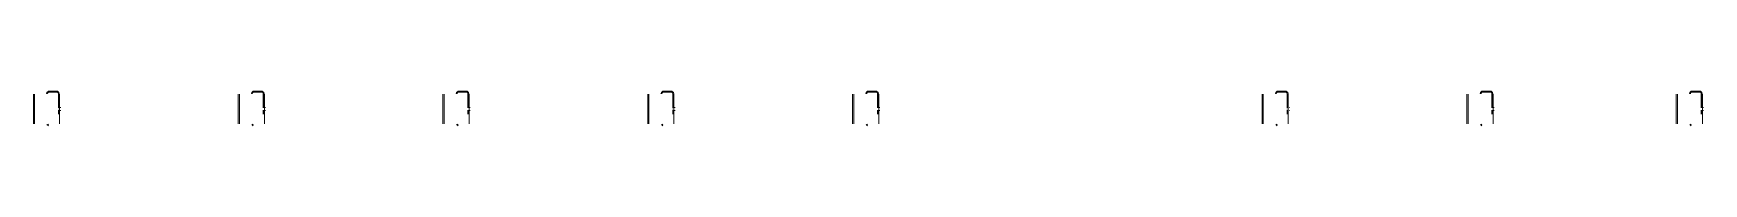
# Model space of a CAD drawing. Header units: millimetres. Extents: x -57519 to 497916, y -349472 to 446842.
# Drawn here: x 463875 to 471220, y -349472 to -349320 of the extents above; entities that cross this region are included whole.
import ezdxf

# ---------------------------------------------------------------- set-up
doc = ezdxf.new("R2010")
doc.units = ezdxf.units.MM
doc.layers.add('P-SANR-FIXT', color=6, linetype='Continuous', lineweight=5)

# ---------------------------------------------------------------- blocks, each defined once
blk = doc.blocks.new('FP_923-1_F SINGLE OCCUPANCY DIAGRAM')
at = {"layer": 'P-SANR-FIXT', "color": 191}
blk.add_line((-12.7, -6.1), (-65, -6.1), dxfattribs=at)
blk = doc.blocks.new('FP_924-1_F SINGLE OCCUPANCY DIAGRAM')
at = {"layer": 'P-SANR-FIXT', "color": 191}
blk.add_line((-65, -120.1), (65, -120.1), dxfattribs=at)
blk = doc.blocks.new('FP_925-1_F SINGLE OCCUPANCY DIAGRAM')
at = {"layer": 'P-SANR-FIXT', "color": 191}
for p, q in [((65, -5), (-65, -5)), ((-65, -115), (65, -115))]:
    blk.add_line(p, q, dxfattribs=at)
blk = doc.blocks.new('FP_926-1_F SINGLE OCCUPANCY DIAGRAM')
at = {"layer": 'P-SANR-FIXT', "color": 191}
for p, q in [((-7, 0), (-7, -2)), ((7, -2), (7, 0))]:
    blk.add_line(p, q, dxfattribs=at)
blk = doc.blocks.new('FP_927-1_F SINGLE OCCUPANCY DIAGRAM')
at = {"layer": 'P-SANR-FIXT', "color": 191}
for p, q in [((-5, -5), (-5, -6.1)), ((-5, -10.1), (-5, -11)), ((5, -6.1), (5, -5)), ((5, -11), (5, -10.1))]:
    blk.add_line(p, q, dxfattribs=at)
blk = doc.blocks.new('FP_928-1_F SINGLE OCCUPANCY DIAGRAM')
at = {"layer": 'P-SANR-FIXT', "color": 191}
for p, q in [((-5, -6.1), (-66.1, -6.1)), ((23.2, -6.1), (5, -6.1))]:
    blk.add_line(p, q, dxfattribs=at)
blk = doc.blocks.new('FP_929-1_F SINGLE OCCUPANCY DIAGRAM')
at = {"layer": 'P-SANR-FIXT', "color": 191}
for p, q in [((-66.1, -10.1), (-5, -10.1)), ((5, -10.1), (23.2, -10.1))]:
    blk.add_line(p, q, dxfattribs=at)
blk = doc.blocks.new('FP_930-1_F SINGLE OCCUPANCY DIAGRAM')
at = {"layer": 'P-SANR-FIXT', "color": 191, "flags": 128}
blk.add_lwpolyline([(-78.1, -14.1), (-73.2, -7.6), (-66.1, -6.1)], dxfattribs=at)
blk = doc.blocks.new('FP_931-1_F SINGLE OCCUPANCY DIAGRAM')
at = {"layer": 'P-SANR-FIXT', "color": 191, "flags": 128}
blk.add_lwpolyline([(-74.1, -14.1), (-70.8, -10.9), (-66.1, -10.1)], dxfattribs=at)
blk = doc.blocks.new('FP_932-1_F SINGLE OCCUPANCY DIAGRAM')
at = {"layer": 'P-SANR-FIXT', "color": 191}
for p, q in [((-78.1, -14.1), (-78.1, -54)), ((-74.1, -54), (-74.1, -14.1))]:
    blk.add_line(p, q, dxfattribs=at)
blk = doc.blocks.new('FP_933-1_F SINGLE OCCUPANCY DIAGRAM')
at = {"layer": 'P-SANR-FIXT', "color": 191, "flags": 128}
blk.add_lwpolyline([(-74.1, -54), (-70.8, -57.2), (-66.1, -58)], dxfattribs=at)
blk = doc.blocks.new('FP_934-1_F SINGLE OCCUPANCY DIAGRAM')
at = {"layer": 'P-SANR-FIXT', "color": 191, "flags": 128}
blk.add_lwpolyline([(-78.1, -54), (-73.2, -60.5), (-66.1, -62)], dxfattribs=at)
blk = doc.blocks.new('FP_935-1_F SINGLE OCCUPANCY DIAGRAM')
at = {"layer": 'P-SANR-FIXT', "color": 191}
blk.add_line((69.8, -54), (66.4, -57.2), dxfattribs=at)
blk = doc.blocks.new('FP_936-1_F SINGLE OCCUPANCY DIAGRAM')
at = {"layer": 'P-SANR-FIXT', "color": 191}
blk.add_line((73.8, -54), (68.8, -60.5), dxfattribs=at)
blk = doc.blocks.new('DLN_Toilet Paper Roll - DLN_Toilet Paper Roll-2430284-1_F SINGLE OCCUPANCY DIAGRAM')
at = {"layer": 'P-SANR-FIXT', "color": 191}
for name in ['FP_926-1_F SINGLE OCCUPANCY DIAGRAM', 'FP_930-1_F SINGLE OCCUPANCY DIAGRAM', 'FP_932-1_F SINGLE OCCUPANCY DIAGRAM', 'FP_934-1_F SINGLE OCCUPANCY DIAGRAM', 'FP_931-1_F SINGLE OCCUPANCY DIAGRAM', 'FP_933-1_F SINGLE OCCUPANCY DIAGRAM', 'FP_928-1_F SINGLE OCCUPANCY DIAGRAM', 'FP_929-1_F SINGLE OCCUPANCY DIAGRAM', 'FP_925-1_F SINGLE OCCUPANCY DIAGRAM', 'FP_923-1_F SINGLE OCCUPANCY DIAGRAM', 'FP_927-1_F SINGLE OCCUPANCY DIAGRAM', 'FP_935-1_F SINGLE OCCUPANCY DIAGRAM', 'FP_936-1_F SINGLE OCCUPANCY DIAGRAM', 'FP_924-1_F SINGLE OCCUPANCY DIAGRAM']:
    blk.add_blockref(name, (399805.4, 0), dxfattribs=at)
blk = doc.blocks.new('FP_941-1_F SINGLE OCCUPANCY DIAGRAM')
at = {"layer": 'P-SANR-FIXT', "color": 191}
blk.add_line((-12.7, -6.1), (-65, -6.1), dxfattribs=at)
blk = doc.blocks.new('FP_942-1_F SINGLE OCCUPANCY DIAGRAM')
at = {"layer": 'P-SANR-FIXT', "color": 191}
blk.add_line((-65, -120.1), (65, -120.1), dxfattribs=at)
blk = doc.blocks.new('FP_943-1_F SINGLE OCCUPANCY DIAGRAM')
at = {"layer": 'P-SANR-FIXT', "color": 191}
for p, q in [((65, -5), (-65, -5)), ((-65, -115), (65, -115))]:
    blk.add_line(p, q, dxfattribs=at)
blk = doc.blocks.new('FP_944-1_F SINGLE OCCUPANCY DIAGRAM')
at = {"layer": 'P-SANR-FIXT', "color": 191}
for p, q in [((-7, 0), (-7, -2)), ((7, -2), (7, 0))]:
    blk.add_line(p, q, dxfattribs=at)
blk = doc.blocks.new('FP_945-1_F SINGLE OCCUPANCY DIAGRAM')
at = {"layer": 'P-SANR-FIXT', "color": 191}
for p, q in [((-5, -5), (-5, -6.1)), ((-5, -10.1), (-5, -11)), ((5, -6.1), (5, -5)), ((5, -11), (5, -10.1))]:
    blk.add_line(p, q, dxfattribs=at)
blk = doc.blocks.new('FP_946-1_F SINGLE OCCUPANCY DIAGRAM')
at = {"layer": 'P-SANR-FIXT', "color": 191}
for p, q in [((-5, -6.1), (-66.1, -6.1)), ((23.2, -6.1), (5, -6.1))]:
    blk.add_line(p, q, dxfattribs=at)
blk = doc.blocks.new('FP_947-1_F SINGLE OCCUPANCY DIAGRAM')
at = {"layer": 'P-SANR-FIXT', "color": 191}
for p, q in [((-66.1, -10.1), (-5, -10.1)), ((5, -10.1), (23.2, -10.1))]:
    blk.add_line(p, q, dxfattribs=at)
blk = doc.blocks.new('FP_948-1_F SINGLE OCCUPANCY DIAGRAM')
at = {"layer": 'P-SANR-FIXT', "color": 191, "flags": 128}
blk.add_lwpolyline([(-78.1, -14.1), (-73.2, -7.6), (-66.1, -6.1)], dxfattribs=at)
blk = doc.blocks.new('FP_949-1_F SINGLE OCCUPANCY DIAGRAM')
at = {"layer": 'P-SANR-FIXT', "color": 191, "flags": 128}
blk.add_lwpolyline([(-74.1, -14.1), (-70.8, -10.9), (-66.1, -10.1)], dxfattribs=at)
blk = doc.blocks.new('FP_950-1_F SINGLE OCCUPANCY DIAGRAM')
at = {"layer": 'P-SANR-FIXT', "color": 191}
for p, q in [((-78.1, -14.1), (-78.1, -54)), ((-74.1, -54), (-74.1, -14.1))]:
    blk.add_line(p, q, dxfattribs=at)
blk = doc.blocks.new('FP_951-1_F SINGLE OCCUPANCY DIAGRAM')
at = {"layer": 'P-SANR-FIXT', "color": 191, "flags": 128}
blk.add_lwpolyline([(-74.1, -54), (-70.8, -57.2), (-66.1, -58)], dxfattribs=at)
blk = doc.blocks.new('FP_952-1_F SINGLE OCCUPANCY DIAGRAM')
at = {"layer": 'P-SANR-FIXT', "color": 191, "flags": 128}
blk.add_lwpolyline([(-78.1, -54), (-73.2, -60.5), (-66.1, -62)], dxfattribs=at)
blk = doc.blocks.new('FP_953-1_F SINGLE OCCUPANCY DIAGRAM')
at = {"layer": 'P-SANR-FIXT', "color": 191}
blk.add_line((69.8, -54), (66.4, -57.2), dxfattribs=at)
blk = doc.blocks.new('FP_954-1_F SINGLE OCCUPANCY DIAGRAM')
at = {"layer": 'P-SANR-FIXT', "color": 191}
blk.add_line((73.8, -54), (68.8, -60.5), dxfattribs=at)
blk = doc.blocks.new('DLN_Toilet Paper Roll - DLN_Toilet Paper Roll-V940-1_F SINGLE OCCUPANCY DIAGRAM')
at = {"layer": 'P-SANR-FIXT', "color": 191}
for name in ['FP_944-1_F SINGLE OCCUPANCY DIAGRAM', 'FP_948-1_F SINGLE OCCUPANCY DIAGRAM', 'FP_950-1_F SINGLE OCCUPANCY DIAGRAM', 'FP_952-1_F SINGLE OCCUPANCY DIAGRAM', 'FP_949-1_F SINGLE OCCUPANCY DIAGRAM', 'FP_951-1_F SINGLE OCCUPANCY DIAGRAM', 'FP_946-1_F SINGLE OCCUPANCY DIAGRAM', 'FP_947-1_F SINGLE OCCUPANCY DIAGRAM', 'FP_943-1_F SINGLE OCCUPANCY DIAGRAM', 'FP_941-1_F SINGLE OCCUPANCY DIAGRAM', 'FP_945-1_F SINGLE OCCUPANCY DIAGRAM', 'FP_953-1_F SINGLE OCCUPANCY DIAGRAM', 'FP_954-1_F SINGLE OCCUPANCY DIAGRAM', 'FP_942-1_F SINGLE OCCUPANCY DIAGRAM']:
    blk.add_blockref(name, (399805.4, 0), dxfattribs=at)
blk = doc.blocks.new('FP_1031-1_F SINGLE OCCUPANCY DIAGRAM')
at = {"layer": 'P-SANR-FIXT', "color": 191}
blk.add_line((-12.7, -6.1), (-65, -6.1), dxfattribs=at)
blk = doc.blocks.new('FP_1032-1_F SINGLE OCCUPANCY DIAGRAM')
at = {"layer": 'P-SANR-FIXT', "color": 191}
blk.add_line((-65, -120.1), (65, -120.1), dxfattribs=at)
blk = doc.blocks.new('FP_1033-1_F SINGLE OCCUPANCY DIAGRAM')
at = {"layer": 'P-SANR-FIXT', "color": 191}
for p, q in [((65, -5), (-65, -5)), ((-65, -115), (65, -115))]:
    blk.add_line(p, q, dxfattribs=at)
blk = doc.blocks.new('FP_1034-1_F SINGLE OCCUPANCY DIAGRAM')
at = {"layer": 'P-SANR-FIXT', "color": 191}
for p, q in [((-7, 0), (-7, -2)), ((7, -2), (7, 0))]:
    blk.add_line(p, q, dxfattribs=at)
blk = doc.blocks.new('FP_1035-1_F SINGLE OCCUPANCY DIAGRAM')
at = {"layer": 'P-SANR-FIXT', "color": 191}
for p, q in [((-5, -5), (-5, -6.1)), ((-5, -10.1), (-5, -11)), ((5, -6.1), (5, -5)), ((5, -11), (5, -10.1))]:
    blk.add_line(p, q, dxfattribs=at)
blk = doc.blocks.new('FP_1036-1_F SINGLE OCCUPANCY DIAGRAM')
at = {"layer": 'P-SANR-FIXT', "color": 191}
for p, q in [((-5, -6.1), (-66.1, -6.1)), ((23.2, -6.1), (5, -6.1))]:
    blk.add_line(p, q, dxfattribs=at)
blk = doc.blocks.new('FP_1037-1_F SINGLE OCCUPANCY DIAGRAM')
at = {"layer": 'P-SANR-FIXT', "color": 191}
for p, q in [((-66.1, -10.1), (-5, -10.1)), ((5, -10.1), (23.2, -10.1))]:
    blk.add_line(p, q, dxfattribs=at)
blk = doc.blocks.new('FP_1038-1_F SINGLE OCCUPANCY DIAGRAM')
at = {"layer": 'P-SANR-FIXT', "color": 191, "flags": 128}
blk.add_lwpolyline([(-78.1, -14.1), (-73.2, -7.6), (-66.1, -6.1)], dxfattribs=at)
blk = doc.blocks.new('FP_1039-1_F SINGLE OCCUPANCY DIAGRAM')
at = {"layer": 'P-SANR-FIXT', "color": 191, "flags": 128}
blk.add_lwpolyline([(-74.1, -14.1), (-70.8, -10.9), (-66.1, -10.1)], dxfattribs=at)
blk = doc.blocks.new('FP_1040-1_F SINGLE OCCUPANCY DIAGRAM')
at = {"layer": 'P-SANR-FIXT', "color": 191}
for p, q in [((-78.1, -14.1), (-78.1, -54)), ((-74.1, -54), (-74.1, -14.1))]:
    blk.add_line(p, q, dxfattribs=at)
blk = doc.blocks.new('FP_1041-1_F SINGLE OCCUPANCY DIAGRAM')
at = {"layer": 'P-SANR-FIXT', "color": 191, "flags": 128}
blk.add_lwpolyline([(-74.1, -54), (-70.8, -57.2), (-66.1, -58)], dxfattribs=at)
blk = doc.blocks.new('FP_1042-1_F SINGLE OCCUPANCY DIAGRAM')
at = {"layer": 'P-SANR-FIXT', "color": 191, "flags": 128}
blk.add_lwpolyline([(-78.1, -54), (-73.2, -60.5), (-66.1, -62)], dxfattribs=at)
blk = doc.blocks.new('FP_1043-1_F SINGLE OCCUPANCY DIAGRAM')
at = {"layer": 'P-SANR-FIXT', "color": 191}
blk.add_line((69.8, -54), (66.4, -57.2), dxfattribs=at)
blk = doc.blocks.new('FP_1044-1_F SINGLE OCCUPANCY DIAGRAM')
at = {"layer": 'P-SANR-FIXT', "color": 191}
blk.add_line((73.8, -54), (68.8, -60.5), dxfattribs=at)
blk = doc.blocks.new('DLN_Toilet Paper Roll - DLN_Toilet Paper Roll-V1030-1_F SINGLE OCCUPANCY DIAGRAM')
at = {"layer": 'P-SANR-FIXT', "color": 191}
for name in ['FP_1034-1_F SINGLE OCCUPANCY DIAGRAM', 'FP_1038-1_F SINGLE OCCUPANCY DIAGRAM', 'FP_1040-1_F SINGLE OCCUPANCY DIAGRAM', 'FP_1042-1_F SINGLE OCCUPANCY DIAGRAM', 'FP_1039-1_F SINGLE OCCUPANCY DIAGRAM', 'FP_1041-1_F SINGLE OCCUPANCY DIAGRAM', 'FP_1036-1_F SINGLE OCCUPANCY DIAGRAM', 'FP_1037-1_F SINGLE OCCUPANCY DIAGRAM', 'FP_1033-1_F SINGLE OCCUPANCY DIAGRAM', 'FP_1031-1_F SINGLE OCCUPANCY DIAGRAM', 'FP_1035-1_F SINGLE OCCUPANCY DIAGRAM', 'FP_1043-1_F SINGLE OCCUPANCY DIAGRAM', 'FP_1044-1_F SINGLE OCCUPANCY DIAGRAM', 'FP_1032-1_F SINGLE OCCUPANCY DIAGRAM']:
    blk.add_blockref(name, (399805.4, 0), dxfattribs=at)
blk = doc.blocks.new('FP_1014-1_F SINGLE OCCUPANCY DIAGRAM')
at = {"layer": 'P-SANR-FIXT', "color": 191}
blk.add_line((-12.7, -6.1), (-65, -6.1), dxfattribs=at)
blk = doc.blocks.new('FP_1015-1_F SINGLE OCCUPANCY DIAGRAM')
at = {"layer": 'P-SANR-FIXT', "color": 191}
blk.add_line((-65, -120.1), (65, -120.1), dxfattribs=at)
blk = doc.blocks.new('FP_1016-1_F SINGLE OCCUPANCY DIAGRAM')
at = {"layer": 'P-SANR-FIXT', "color": 191}
for p, q in [((65, -5), (-65, -5)), ((-65, -115), (65, -115))]:
    blk.add_line(p, q, dxfattribs=at)
blk = doc.blocks.new('FP_1017-1_F SINGLE OCCUPANCY DIAGRAM')
at = {"layer": 'P-SANR-FIXT', "color": 191}
for p, q in [((-7, 0), (-7, -2)), ((7, -2), (7, 0))]:
    blk.add_line(p, q, dxfattribs=at)
blk = doc.blocks.new('FP_1018-1_F SINGLE OCCUPANCY DIAGRAM')
at = {"layer": 'P-SANR-FIXT', "color": 191}
for p, q in [((-5, -5), (-5, -6.1)), ((-5, -10.1), (-5, -11)), ((5, -6.1), (5, -5)), ((5, -11), (5, -10.1))]:
    blk.add_line(p, q, dxfattribs=at)
blk = doc.blocks.new('FP_1019-1_F SINGLE OCCUPANCY DIAGRAM')
at = {"layer": 'P-SANR-FIXT', "color": 191}
for p, q in [((-5, -6.1), (-66.1, -6.1)), ((23.2, -6.1), (5, -6.1))]:
    blk.add_line(p, q, dxfattribs=at)
blk = doc.blocks.new('FP_1020-1_F SINGLE OCCUPANCY DIAGRAM')
at = {"layer": 'P-SANR-FIXT', "color": 191}
for p, q in [((-66.1, -10.1), (-5, -10.1)), ((5, -10.1), (23.2, -10.1))]:
    blk.add_line(p, q, dxfattribs=at)
blk = doc.blocks.new('FP_1021-1_F SINGLE OCCUPANCY DIAGRAM')
at = {"layer": 'P-SANR-FIXT', "color": 191, "flags": 128}
blk.add_lwpolyline([(-78.1, -14.1), (-73.2, -7.6), (-66.1, -6.1)], dxfattribs=at)
blk = doc.blocks.new('FP_1022-1_F SINGLE OCCUPANCY DIAGRAM')
at = {"layer": 'P-SANR-FIXT', "color": 191, "flags": 128}
blk.add_lwpolyline([(-74.1, -14.1), (-70.8, -10.9), (-66.1, -10.1)], dxfattribs=at)
blk = doc.blocks.new('FP_1023-1_F SINGLE OCCUPANCY DIAGRAM')
at = {"layer": 'P-SANR-FIXT', "color": 191}
for p, q in [((-78.1, -14.1), (-78.1, -54)), ((-74.1, -54), (-74.1, -14.1))]:
    blk.add_line(p, q, dxfattribs=at)
blk = doc.blocks.new('FP_1024-1_F SINGLE OCCUPANCY DIAGRAM')
at = {"layer": 'P-SANR-FIXT', "color": 191, "flags": 128}
blk.add_lwpolyline([(-74.1, -54), (-70.8, -57.2), (-66.1, -58)], dxfattribs=at)
blk = doc.blocks.new('FP_1025-1_F SINGLE OCCUPANCY DIAGRAM')
at = {"layer": 'P-SANR-FIXT', "color": 191, "flags": 128}
blk.add_lwpolyline([(-78.1, -54), (-73.2, -60.5), (-66.1, -62)], dxfattribs=at)
blk = doc.blocks.new('FP_1026-1_F SINGLE OCCUPANCY DIAGRAM')
at = {"layer": 'P-SANR-FIXT', "color": 191}
blk.add_line((69.8, -54), (66.4, -57.2), dxfattribs=at)
blk = doc.blocks.new('FP_1027-1_F SINGLE OCCUPANCY DIAGRAM')
at = {"layer": 'P-SANR-FIXT', "color": 191}
blk.add_line((73.8, -54), (68.8, -60.5), dxfattribs=at)
blk = doc.blocks.new('DLN_Toilet Paper Roll - DLN_Toilet Paper Roll-V1013-1_F SINGLE OCCUPANCY DIAGRAM')
at = {"layer": 'P-SANR-FIXT', "color": 191}
for name in ['FP_1021-1_F SINGLE OCCUPANCY DIAGRAM', 'FP_1023-1_F SINGLE OCCUPANCY DIAGRAM', 'FP_1025-1_F SINGLE OCCUPANCY DIAGRAM', 'FP_1022-1_F SINGLE OCCUPANCY DIAGRAM', 'FP_1024-1_F SINGLE OCCUPANCY DIAGRAM', 'FP_1019-1_F SINGLE OCCUPANCY DIAGRAM', 'FP_1020-1_F SINGLE OCCUPANCY DIAGRAM', 'FP_1016-1_F SINGLE OCCUPANCY DIAGRAM', 'FP_1014-1_F SINGLE OCCUPANCY DIAGRAM', 'FP_1017-1_F SINGLE OCCUPANCY DIAGRAM', 'FP_1018-1_F SINGLE OCCUPANCY DIAGRAM', 'FP_1026-1_F SINGLE OCCUPANCY DIAGRAM', 'FP_1027-1_F SINGLE OCCUPANCY DIAGRAM', 'FP_1015-1_F SINGLE OCCUPANCY DIAGRAM']:
    blk.add_blockref(name, (399805.4, 0), dxfattribs=at)

msp = doc.modelspace()

# ---------------------------------------------------------------- block references
at = {"layer": 'P-SANR-FIXT', "color": 191, "rotation": 270.0000000000001}
for name, p in [('DLN_Toilet Paper Roll - DLN_Toilet Paper Roll-2430284-1_F SINGLE OCCUPANCY DIAGRAM', (463995.3, 50407.5)), ('DLN_Toilet Paper Roll - DLN_Toilet Paper Roll-V1030-1_F SINGLE OCCUPANCY DIAGRAM', (464895.9, 50407.5)), ('DLN_Toilet Paper Roll - DLN_Toilet Paper Roll-V1030-1_F SINGLE OCCUPANCY DIAGRAM', (465796.4, 50407.5)), ('DLN_Toilet Paper Roll - DLN_Toilet Paper Roll-V1030-1_F SINGLE OCCUPANCY DIAGRAM', (466697, 50407.5)), ('DLN_Toilet Paper Roll - DLN_Toilet Paper Roll-V1030-1_F SINGLE OCCUPANCY DIAGRAM', (467597.5, 50407.5)), ('DLN_Toilet Paper Roll - DLN_Toilet Paper Roll-V1030-1_F SINGLE OCCUPANCY DIAGRAM', (469398.6, 50407.5)), ('DLN_Toilet Paper Roll - DLN_Toilet Paper Roll-V1013-1_F SINGLE OCCUPANCY DIAGRAM', (470299.2, 50407.5)), ('DLN_Toilet Paper Roll - DLN_Toilet Paper Roll-V940-1_F SINGLE OCCUPANCY DIAGRAM', (471219.7, 50407.5))]:
    msp.add_blockref(name, p, dxfattribs=at)

doc.saveas('drawing.dxf')
